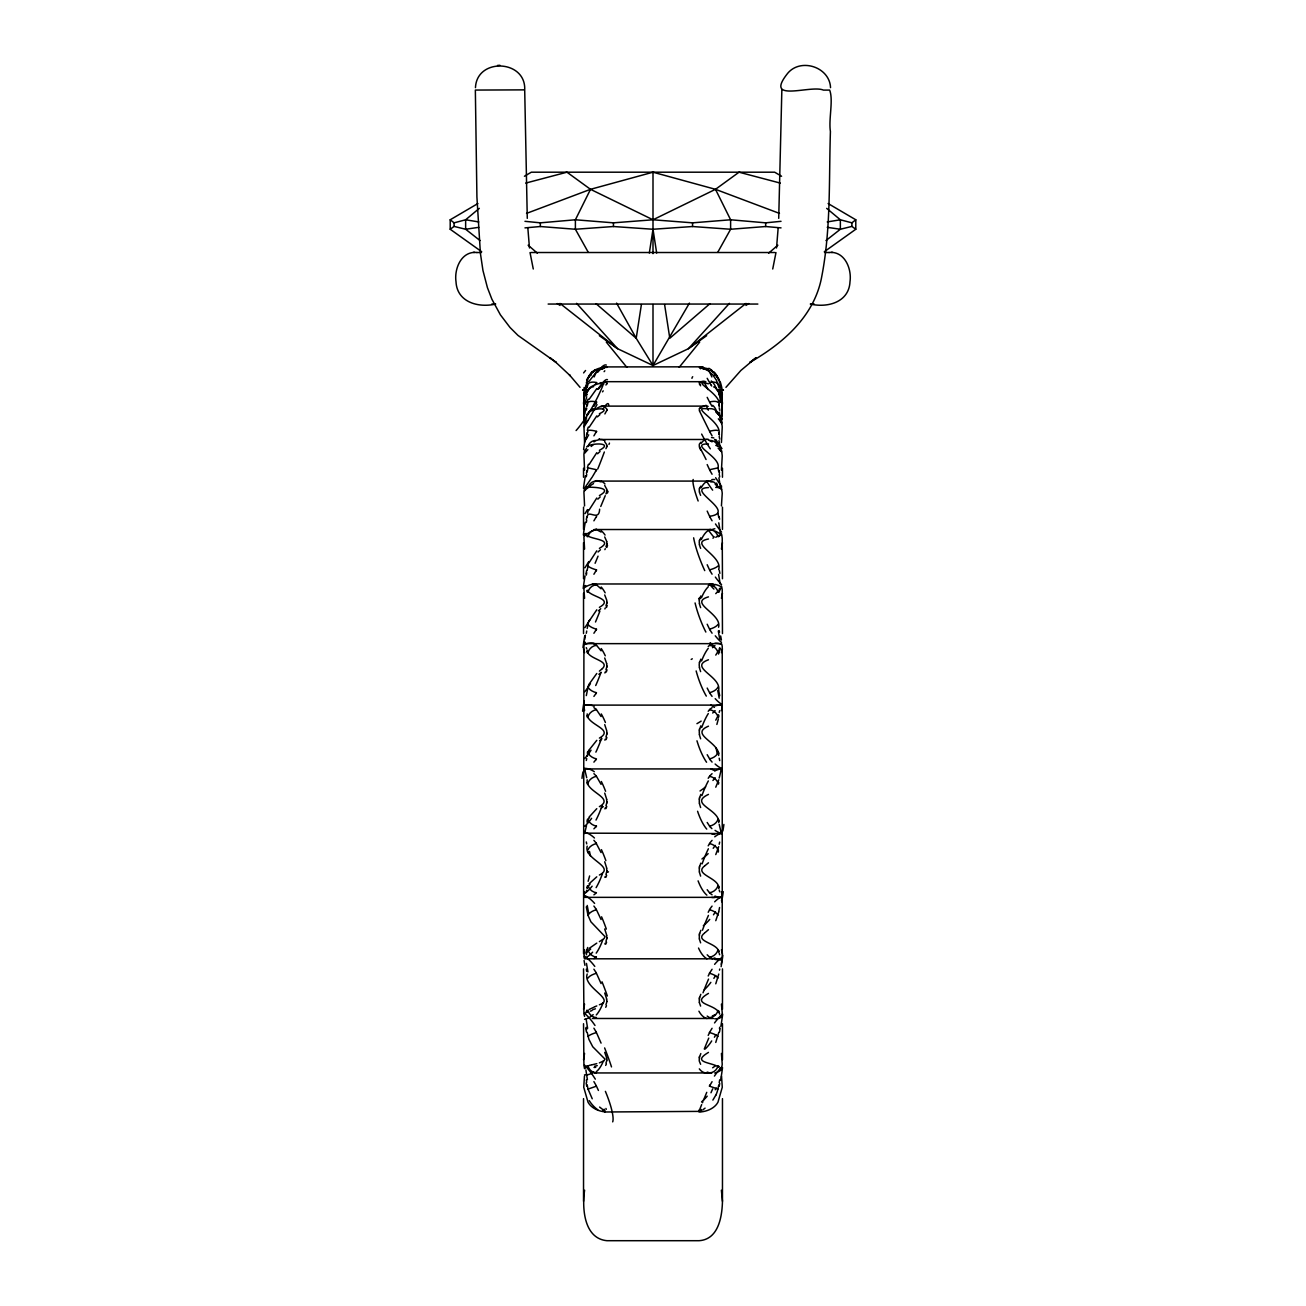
<?xml version="1.0" encoding="UTF-8"?>
<svg xmlns="http://www.w3.org/2000/svg" width="1306" height="1306" viewBox="0 0 1306 1306"><rect width="100%" height="100%" fill="white"/><g stroke="black" fill="none" stroke-linecap="round" stroke-linejoin="round"><path stroke-width="1.5" d="M583.537 953.576L583.913 645.605A89.902 34.397 0 0 1 584.582 643.646L721.418 643.646A88.4 33.825 0 0 1 722.234 646.258L722.234 956.204A88.4 33.825 0 0 1 721.418 958.8L584.582 958.8A89.902 34.397 0 0 1 583.913 956.857L584.566 949.837M584.582 1068.651A89.902 58.395 0 0 1 583.913 1065.337L583.537 1023.724M584.582 1016.378A89.902 46.967 0 0 1 583.913 1013.717L583.537 968.889M721.418 586.084A88.4 46.183 0 0 1 722.234 589.643L722.463 633.573M721.418 533.811A88.4 57.415 0 0 1 722.234 538.235L722.463 578.738M584.451 1076.193L583.733 1087.261L588.027 1102.182A21.467 15.182 0 0 0 605.07 1111.879L605.184 1111.896A12.815 9.273 -0.1 0 0 606.8 1111.977L699.134 1111.39M830.534 87.649C829.637 66.508 799.566 57.268 786.947 74.246C764.353 103.337 810.748 84.596 823.417 90.098C825.506 90.098 827.58 90.098 829.653 90.081C833.587 100.187 828.428 119.483 830.42 131.514C828.869 179.738 830.991 228.681 821.8 276.268C814.748 316.019 783.029 343.462 749.758 362.464L756.141 357.648L740.877 370.463L725.94 387.343M584.06 393.269L584.06 398.281A83.421 82.409 0 0 0 583.668 402.656L584.386 416.81M722.463 1098.64L722.463 1201.291C722.071 1216.963 718.431 1239.443 699.102 1240.7L606.915 1240.7C583.341 1238.415 582.101 1206.842 584.615 1190.207M583.537 1059.77L584.566 1053.42M722.463 542.692L721.434 549.026M778.719 218.347L781.853 89.869M583.537 1009.228L584.566 1004.118M722.463 593.234L721.434 598.328M586.019 384.911L584.631 390.755A89.902 89.624 0.5 0 0 583.913 395.816L584.566 414.1M778.115 228.468L776.531 247.977M722.463 648.886L721.434 652.625M475.466 87.649C476.788 57.35 526.122 59.603 524.702 89.885L527.281 218.347M775.976 252.548L772.728 269.003M641.393 304.576L636.202 338.27L653 365.517L688.442 348.686L706.66 335.675M649.327 253.038L653 229.252L692.555 226.526L730.609 229.252L765.659 226.526L781.037 227.881M719.704 1079.833L719.198 1082.707M586.312 522.482L586.721 520.147M586.312 476.739L586.721 474.437M586.312 575.097L586.721 572.763M719.704 1027.218L719.459 1028.655M721.614 416.81L722.332 402.656A83.421 82.409 0 0 0 721.94 398.281L721.94 393.269M586.312 438.979L586.721 436.775M586.312 633.279L586.721 631.027M719.704 969.052L719.508 970.146M587.21 570.134L588.027 565.955A8.995 2.09 15.9 0 0 596.45 569.873M718.773 1032.393L715.77 1042.449M587.21 517.503C587.21 508.23 599.144 522.482 599.634 509.177M718.773 1085.008L717.435 1090.934A33.123 33.042 -26.1 0 1 715.77 1095.391M587.21 628.447L588.027 624.35A8.995 3.379 16.7 0 0 596.45 629.165M718.773 974.064L715.77 983.81M587.21 471.874L588.027 467.875L596.45 469.719M586.312 410.149L586.721 408.092M586.312 695.592L588.027 687.087A8.995 4.587 18.1 0 0 596.45 692.686A27.491 22.888 63.2 0 1 596.058 693.6M719.557 907.523L718.724 911.768M584.598 390.935L584.631 390.755A88.4 88.122 0 0 0 583.766 397.53M721.434 414.1L722.087 395.816A89.902 89.624 0 0 0 721.418 390.739L719.981 384.911M718.675 912.045L715.77 920.681M587.21 434.343L588.027 430.572A8.995 1.943 15.8 0 1 596.45 431.306M721.434 423.634L722.234 407.472A88.4 85.951 -0.2 0 0 721.418 400.844M606.719 734.298L605.935 737.123M606.719 803.059L605.935 805.884M606.719 871.771L605.935 874.514M587.21 756.305L588.027 752.631A33.662 27.067 13 0 1 589.316 750.085M606.719 667.186L605.935 669.945M718.675 846.712L715.77 854.597M586.312 760.5L586.721 758.574M721.434 442.473L722.234 427.095A88.4 81.674 0 0 0 721.418 420.81M699.298 799.321L699.543 798.309M699.298 868.098L699.543 867.07M719.198 844.231L719.655 842.076M586.312 390.935L586.721 389.074M606.719 938.753L605.935 941.348M699.298 730.609L699.543 729.613M699.298 935.21L699.543 934.214M587.21 405.839L588.027 402.411A8.995 3.249 16.6 0 1 596.45 402.003M606.719 603.372L605.935 606.017M721.434 470.127L722.234 455.957A88.4 75.373 0 0 0 721.418 450.146M587.21 822.698L588.027 819.368A8.995 6.644 23.3 0 0 596.45 826.127M718.773 779.813L715.77 787.208M699.298 999.025L699.543 998.078M606.719 544.422L605.935 546.871M719.198 778.033L721.418 768.924L584.582 768.924A89.902 7.052 0 0 0 583.913 769.316L584.566 770.769M584.859 832.412L586.525 825.572M721.434 831.693L722.234 832.999A88.4 6.938 0 0 1 721.418 833.538L584.664 833.163M699.298 600.042L699.543 599.176M587.21 387.082L588.027 384.062A8.995 4.457 17.9 0 1 596.45 382.527M699.298 1057.974L699.543 1057.109M721.434 505.944L722.234 493.293A88.4 67.21 0 0 0 721.418 488.118M587.21 888.553L588.027 885.664A8.995 7.428 28.2 0 0 596.45 892.749A27.491 17.272 39.5 0 1 595.928 893.222L593.904 894.839M606.719 491.807L605.935 493.995M718.561 714.741L715.77 720.161M699.543 662.681L699.298 663.628A9.191 8.146 48.8 0 0 699.559 667.366M719.198 712.423L719.704 710.66M586.721 890.284L586.312 891.72M586.312 383.066L586.721 381.727M699.755 866.302L700.8 863.135M699.755 797.542L700.8 794.407M699.755 933.463L700.8 930.329M699.755 728.879L700.8 725.858M699.755 997.376L700.8 994.339M606.653 446.995L605.935 448.693M699.412 1110.214L701.665 1104.615M587.21 952.27L588.027 949.886A8.995 8.032 36.4 0 0 596.45 957.118M699.755 661.995L700.8 659.171M718.773 650.225L715.77 655.106M699.755 1056.44L700.8 1053.599M699.543 540.619L699.298 541.402A9.191 6.889 31.7 0 0 699.624 544.602M605.249 671.97L604.89 672.982M605.249 739.163L604.89 740.175M719.198 649L719.704 647.613M699.755 598.523L700.8 595.96M605.249 807.892L604.89 808.871M586.721 953.658L586.312 954.784M605.249 607.959L604.89 608.939M589.088 510.009L596.777 498.01M605.249 876.457L604.89 877.387M587.21 380.373L588.222 377.956M589.088 464.544L596.777 452.676M586.312 394.575L586.721 393.563M589.088 562.657L596.777 550.822M605.249 548.716L604.89 549.63M589.088 427.356L596.777 415.912M605.935 1004.738L606.719 1002.355A9.958 8.571 30.5 0 0 606.964 1001.31M606.719 410.541L604.89 413.937M589.088 621.183L596.777 609.804M699.543 488.509L699.298 489.179A9.191 5.991 27.3 0 0 699.673 491.987M699.755 540.064L700.8 537.827M605.249 943.161L604.89 944.026M600.76 506.467L605.249 495.676M703.526 1100.142L706.758 1092.338M589.088 399.375L596.777 388.633M702.873 1101.742L702.432 1102.786M715.77 593.642L718.675 590.475M587.21 1012.264L588.027 1010.452A8.995 8.44 50.9 0 0 596.45 1017.652M605.935 1063.117L606.719 1060.994A9.958 7.787 24.5 0 0 606.964 1060.064M589.088 381.287L596.777 371.508M708.195 1035.413L709.55 1032.573A8.995 2.09 15.9 0 1 717.974 1036.491M699.755 488.02L700.8 486.159M708.195 976.006L709.55 973.297A8.995 3.379 16.7 0 1 717.974 978.112M589.088 749.987L596.777 740.339M715.688 1095.342L712.88 1100.093M779.47 213.4L715.492 189.321L653 172.196L590.508 189.321L575.391 219.783L575.391 229.252L588.141 252.107M719.198 589.316L719.704 588.337M708.195 912.29L709.55 909.76A27.214 22.692 62.7 0 1 709.942 908.878L712.064 906.103M595.96 470.699L592.695 476.298M595.96 517.274L593.904 520.833M710.04 1085.204L712.064 1081.695M595.96 432.27L593.904 435.845M587.21 392.584C586.329 383.817 614.669 379.605 599.389 386.658M595.96 570.836L593.904 574.248M595.96 402.934L593.904 406.378M606.719 383.882L605.935 385.025M689.421 303.106L653 365.517L617.558 348.686L599.34 335.675M717.859 252.107L730.609 229.252L730.609 219.783L715.492 189.321L739.033 172.196L780.302 183.101M589.088 817.083L596.777 808.675M708.195 845.847L709.55 843.578A27.214 21.337 52.2 0 1 709.974 842.794L712.064 840.362M595.96 630.08L593.904 633.263M595.96 383.393L595.291 384.486M589.479 375.671L588.435 377.516L590.524 374.234M592.353 476.853L584.582 488.118A89.902 68.369 0 0 0 583.913 491.987L584.566 505.944M595.96 693.519L593.904 696.408M715.77 537.305L718.773 535.411M587.422 1066.724L588.027 1065.859A8.995 8.652 75.9 0 0 596.45 1072.863M699.543 408.452L699.298 408.843A9.191 3.787 22.5 0 0 699.869 410.737M712.064 1028.279L710.04 1031.642A27.214 23.72 -88 0 0 709.403 1032.475M708.195 778.294L709.55 776.335A27.214 19.459 44.5 0 1 710.023 775.699L712.064 773.674M589.088 883.787L596.777 876.816M712.064 969.264L710.04 972.399A27.214 23.492 76.3 0 0 709.419 973.199M595.96 759.619L593.904 762.133M589.806 375.197L595.536 369.876M679.202 367.28L699.706 342.107M708.195 711.313L709.55 709.713A27.214 17.092 39 0 1 710.056 709.24M595.96 826.747L593.904 828.82M721.434 710.578L722.234 706.693A88.4 20.635 0 0 0 721.418 705.109L584.582 705.109A89.902 20.994 0 0 0 583.913 706.301L584.566 710.578M584.566 891.884L583.913 896.161A89.902 20.994 0 0 0 584.582 897.353L721.418 897.353A88.4 20.635 0 0 0 722.234 895.769L721.434 891.884M587.259 414.786C588.924 407.472 614.408 406.688 599.389 413.724M700.8 442.261L699.836 443.567A23.377 12.472 48 0 0 699.461 444.007L699.298 444.611A9.191 4.946 24.4 0 0 699.755 446.995M729.434 303.335L688.442 348.686L746.004 303.433M590.916 373.761C592.483 368.145 613.085 364.798 599.389 369.794M589.088 948.466L596.777 943.112M708.195 646.535L709.55 645.327A8.995 8.032 36.4 0 1 717.974 652.576M596.777 673.488L589.088 684.148A33.662 29.777 16.7 0 0 587.896 687.038M708.456 1052.407C691.119 1062.774 711.068 1062.023 718.773 1067.035M708.456 993.409C689.895 1004.151 713.729 1003.726 718.773 1012.232M699.543 382.495L699.298 382.74A9.191 2.53 21.2 0 0 700.13 384.127M710.04 709.223L712.064 707.656M708.456 929.692L704.881 932.778M599.389 548.357C614.767 539.427 591.781 539.639 587.259 535.476M599.389 607.355C614.571 598.785 590.198 597.038 587.21 590.198M709.942 303.694L669.798 338.27L664.607 304.576M768.614 253.184L777.87 245.201M708.456 862.809L705.077 865.584M599.389 671.137L601.886 669.047M599.389 495.578C614.44 487.269 592.402 487.187 587.259 487.187M479.318 208.356L465.638 219.783L454.096 222.836L450.211 219.783L477.898 203.54M602.295 668.705C610.996 660.232 586.851 659.367 587.21 650.192M704.277 933.268C693.764 941.789 718.545 942.916 718.773 952.237M599.389 738.102C615.387 729.091 586.28 724.895 587.21 713.892M599.389 450.325C614.734 442.244 590.851 442.914 587.374 446.603A39.507 7.248 86.5 0 0 586.721 446.636M704.685 865.894C693.127 874.661 719.835 877.697 718.773 888.521M825.963 240.565L840.362 229.252L851.904 226.411L855.789 229.252L824.315 251.715M851.904 226.411L851.904 222.836L855.789 219.783L828.102 203.54M705.077 1108.125L702.84 1109.839M708.456 794.407C688.082 803.99 719.835 809.345 718.773 822.649M599.389 806.635C615.452 797.721 584.859 791.909 587.21 779.764M700.8 407.211L699.836 408.092A23.377 10.236 44.4 0 0 699.51 408.419M599.748 383.442L601.07 382.544M481.685 251.715L450.211 229.252L454.096 226.411L465.638 229.252L478.763 227.326M597.12 408.19L601.07 406.199M718.773 487.154L715.77 487.465M589.088 1009.522L595.079 1006.632M745.955 305.441L748.681 303.547M708.456 726.169C688.85 734.462 720.194 742.51 718.626 755.488M599.389 875.036C616.236 866.694 583.358 859.168 587.21 846.157M708.195 585.578L709.55 584.794A8.995 8.44 50.9 0 1 717.974 592.01M710.04 644.984L712.064 643.94M599.389 1004.755C616.334 999.384 582.394 987.516 587.21 974.015M593.904 441.869L594.948 441.248M708.456 487.595C683.658 488.444 738.363 512.409 709.55 516.294L707.183 511.087M592.238 1098.787L588.027 1089.09L596.45 1086.168L598.426 1090.461M524.424 176.245L531.33 172.196L774.67 172.196L781.576 176.245M599.389 941.626L604.107 938.541L605.021 936.631L590.916 921.84L588.027 915.375L586.312 906.87M708.456 659.775C687.772 667.301 721.696 676.459 718.626 690.139M715.492 189.321L653 219.783L613.445 222.836L575.391 219.783L540.341 222.836L524.963 221.318M708.456 596.875C687.593 602.915 722.447 613.804 718.561 627.255M596.777 1005.914L595.405 1006.485M593.904 958.539L595.96 957.478A27.491 14.48 35.6 0 0 596.369 957.053M721.434 770.769L722.234 769.463A88.4 6.938 0 0 0 721.418 768.924A45.971 26.316 86.9 0 0 714.806 770.981M584.566 831.693L583.913 833.13A89.902 7.052 0 0 0 584.582 833.538M604.596 367.557L604.727 367.492A37.401 11.689 -77.2 0 0 602.327 369.206M526.53 213.4L590.508 189.321L653 219.783L692.555 222.836L730.609 219.783L765.659 222.836L781.037 221.318M593.904 481.8L595.96 481.179M710.04 584.598L712.064 584.092M595.797 1017.929L593.904 1018.37M599.389 1062.855L603.927 1060.864L605.021 1059.15L592.744 1046.759L588.908 1039.347L587.21 1032.328M700.8 381.842L699.755 382.332A23.377 7.771 41.8 0 0 699.592 382.527M708.195 529.926L709.55 529.599A8.995 8.652 75.9 0 1 717.974 536.603M708.456 539.003C687.38 542.904 723.214 555.948 718.675 569.498M582.721 390.102L586.916 389.645M589.088 1065.451L591.602 1064.863M596.777 1063.672L592.287 1064.733M525.698 183.101L566.967 172.196L590.508 189.321M604.711 366.921L700.8 366.823M827.237 221.922L840.362 219.783L851.904 222.836M700.963 367.655L702.579 367.427M593.904 529.599L595.96 529.55M711.884 1072.879L710.04 1072.912M706.203 439.485L599.748 439.485L596.45 440.449A8.995 8.407 48.8 0 0 588.027 446.538M524.963 227.881L540.341 226.526L575.391 229.252L613.445 226.526L653 229.252L656.673 253.038M551.083 358.562L549.859 357.648L556.242 362.464L518.009 335.43L510.058 327.528L500.41 314.86L491.889 299.205L487.432 287.679L482.959 270.505L480.412 253.397L476.919 197.075L475.351 90.065L524.147 89.869M710.04 529.55L712.064 529.599A44.518 22.986 89.3 0 1 714.839 528.75M595.797 1072.928L593.904 1072.863M497.537 65.431L499.937 65.3M717.974 487.709A8.995 8.636 -72.5 0 0 709.55 481.081L596.45 481.081A8.995 8.636 72.5 0 0 588.027 487.709M828.984 252.515L832.657 252.368M718.773 471.809L717.974 467.875L709.55 469.719L707.183 464.577M710.872 1072.944L595.112 1072.944M491.823 304.053L494.974 304.053M708.456 443.909C687.691 443.828 721.712 457.116 717.974 467.875M474.813 252.368C460.577 252.564 454.194 269.509 456.006 281.721C456.986 302.257 478.339 308.085 495.709 304.053M476.837 252.515L481.441 252.515M531.036 252.515L774.964 252.515M824.559 252.515L829.163 252.515M831.187 252.368C845.423 252.564 851.806 269.509 849.994 281.721C849.014 302.257 827.661 308.085 810.291 304.053M548.145 304.053L757.855 304.053M603.829 381.679L701.665 381.695M601.723 406.117L704.293 406.117M595.112 529.518L710.872 529.518M592.353 583.978L713.582 583.978M592.353 1018.484L713.582 1018.484M811.026 304.053L814.177 304.053M599.748 439.485L601.07 439.583A37.237 13.991 -86.2 0 1 604.874 440.726M605.772 366.774L606.719 366.937A8.848 1.404 -19.4 0 1 606.196 367.459M473.343 252.368L477.017 252.515M597.773 480.967L601.07 481.881M719.084 389.645L723.279 390.102M603.421 367.427L605.037 367.655M827.237 227.326L840.362 229.252L840.362 219.783L826.682 208.356M708.456 409.007C687.217 405.774 723.459 422.018 718.773 434.278M593.904 584.092L595.96 584.598M711.884 1018.337L710.04 1017.864M715.77 445.346L718.773 446.636A39.131 7.134 -86.7 0 1 719.214 446.636L719.704 447.158M478.763 221.922L465.638 219.783L465.638 229.252L480.037 240.565M604.711 381.744L606.719 382.756A8.848 2.677 -20.1 0 1 606.572 383.54M710.04 481.179L712.064 481.783M709.55 1086.168L717.974 1089.09M708.456 383.784C687.756 378.805 723.54 394.739 718.773 405.791M708.195 439.877L710.203 440.791M593.904 643.923L595.96 644.984M711.884 958.457L710.04 957.478A27.214 14.415 -37.1 0 1 709.485 957.184M708.456 368.814L700.979 367.247L707.983 370.643L712.733 374.773L716.472 380.307L718.773 387.033M707.183 1072.079L709.55 1072.863A8.995 8.636 -75.9 0 0 717.974 1065.859M711.035 441.248L712.064 441.852M604.711 406.884L606.719 408.876A8.848 3.885 -21.3 0 1 606.67 409.986M593.904 707.623L595.96 709.207M712.064 894.806L710.04 893.239A27.214 17.125 -41.2 0 1 709.55 892.765L707.183 889.729M557.319 303.547L560.045 305.441M712.211 371.051L715.035 373.696L710.578 369.941A12.57 6.106 35.1 0 1 713.06 372.063M603.633 1110.198L599.601 1107.064M715.77 411.994L718.773 414.835M559.996 303.433L617.558 348.686L576.566 303.335M596.042 644.903A27.573 14.644 -37.7 0 1 596.515 645.278L601.07 650.829M555.066 361.566L570.216 375.704L569.383 374.838L580.06 387.343M707.183 1016.084L709.55 1017.652A8.995 8.44 -50.9 0 0 717.974 1010.452M528.13 245.201L537.386 253.184M596.058 303.694L636.202 338.27L616.579 303.106M593.904 773.642L595.96 775.715A27.573 19.639 -47.6 0 1 596.401 776.368M711.884 828.641L710.04 826.747M601.07 532.032L596.45 529.599A8.995 8.652 -75.9 0 0 588.027 536.603M699.379 367.606L700.62 368.765M604.711 441.755L606.719 444.66A8.848 4.995 -23.3 0 1 606.702 446.097M715.77 388.209L718.773 392.551M593.904 840.329L595.96 842.843M712.064 762.084L710.04 759.619M595.977 709.191A27.573 17.353 -41.9 0 1 596.45 709.697L601.07 716.553M606.294 342.107L626.798 367.28M707.183 954.8L709.55 957.118A8.995 8.032 -36.4 0 0 717.974 949.886M601.07 588.826L596.45 584.794A8.995 8.44 -50.9 0 0 588.027 592.01M593.904 906.054L595.96 908.943M712.064 696.359L710.04 693.502M710.056 826.714A27.214 19.394 -46.9 0 1 709.582 826.094L707.183 822.47M700.62 385.809L699.379 384.046M604.711 485.457L606.719 489.228M593.904 969.199L595.96 972.382M712.064 633.198L710.04 630.063M716.308 375.344L715.508 374.267L717.663 377.712M711.721 386.037L711.035 384.992M593.904 1028.214L595.96 1031.626M712.064 574.183L710.04 570.82M710.089 759.553A27.214 21.206 -54.7 0 1 709.631 758.835L707.183 754.705M716.472 375.589L717.549 377.483M710.872 384.731L710.04 383.376M595.895 842.892A27.573 21.435 -55.6 0 1 596.369 843.627L601.07 852.573M712.064 406.313L710.04 402.917M712.064 520.768L710.04 517.258M593.904 1081.629L595.96 1085.188A27.573 23.1 71.9 0 1 596.254 1086.265M712.064 435.78L710.04 432.253M712.064 474.241L710.04 470.699M604.711 536.946L606.719 541.468M707.183 378.299L709.55 382.527A8.995 4.457 -17.9 0 1 717.974 384.062M719.704 1014.109L719.198 1013.146M584.566 652.625L583.537 648.886M721.434 949.837L722.463 953.576M700.62 1064.292L699.33 1061.174A9.191 7.052 -32.9 0 1 699.543 1057.974M707.183 397.351L709.55 402.003A8.995 3.249 -16.6 0 1 717.974 402.411M604.711 594.948L606.719 600.107A8.848 7.493 -38 0 1 606.751 602.278M700.62 449.901L699.33 446.946M601.07 784.351L596.45 776.335A8.995 6.644 -23.3 0 0 588.027 783.094M707.183 688.066L709.55 692.686A8.995 4.587 -18.1 0 0 717.974 687.087M719.198 393.416L719.704 394.641M707.183 624.235L709.55 629.165A8.995 3.379 -16.7 0 0 717.974 624.35M717.778 377.94L718.773 380.34M700.62 1006.093L699.33 1002.551M717.876 378.169L717.974 378.397A8.995 6.546 -22.9 0 0 714.3 374.985M699.33 410.655L709.55 431.306A8.995 1.943 -15.8 0 1 717.974 430.572M707.183 564.747L709.55 569.889A8.995 2.09 -15.9 0 0 717.974 565.955M604.711 658.012L606.719 663.709M700.62 495.382L699.33 491.97M601.07 919.522L596.45 909.76A8.995 4.587 -18.1 0 0 588.027 915.375M601.07 983.565L596.45 973.297A8.995 3.379 -16.7 0 0 588.027 978.112M601.07 1043.119L596.45 1032.573A8.995 2.09 -15.9 0 0 588.027 1036.491M605.935 1108.451L606.278 1109.333M700.62 942.85L699.33 938.965M604.711 724.618L606.719 730.691A8.848 8.277 -67.3 0 1 606.751 733.09M604.711 1052.358L606.719 1058.04M700.62 548.389L699.33 544.618M719.655 954.719L719.198 953.462M586.312 647.678L586.721 648.788M584.566 598.328L583.913 588.745A89.902 46.967 0 0 1 584.582 586.084M721.434 1004.118L722.234 1012.819A88.4 46.183 0 0 1 721.418 1016.378M604.711 793.101L606.719 799.403M700.62 876.114L699.33 872M604.711 993.033L606.719 999.09M700.62 607.616L699.33 603.568M604.711 861.797L606.719 868.163M604.711 928.99L606.719 935.276M700.62 807.549L699.33 803.288M700.62 671.627L699.33 667.399M700.62 738.821L699.33 734.527M719.198 381.515L719.704 383.148M584.566 549.042L583.913 537.109A89.902 58.395 0 0 1 584.582 533.811M721.434 1053.42L722.234 1064.227A88.4 57.415 0 0 1 721.418 1068.651M719.704 891.802L719.198 890.039M533.272 269.003L530.024 252.548M721.418 833.538L719.198 824.413M584.582 768.924L586.721 777.739M719.198 388.78L719.704 391.065M584.566 470.127L583.913 454.488A89.902 76.662 0 0 1 584.582 450.146M721.549 1076.193L722.267 1087.261L717.974 1102.182A21.484 15.199 0 0 1 700.947 1111.912A12.946 9.142 0 0 1 699.102 1111.977M717.974 513.372L718.773 517.437M588.027 1089.09L587.21 1084.943M719.198 758.231L719.704 760.614M584.566 442.473L583.913 425.511A89.902 83.062 0 0 1 584.582 420.81M586.312 841.962L586.721 843.888M719.198 407.75L719.704 410.28M721.385 1190.207L722.463 1201.291M584.566 423.634L583.913 405.791A89.902 87.42 0.2 0 1 584.582 400.844M721.418 391.016L721.385 390.837A88.4 88.122 -0.6 0 1 722.234 397.53M718.724 690.694L719.704 695.706M719.198 436.4L719.704 439.126M719.198 630.635L719.508 632.316M586.721 971.435L586.312 969.183M719.198 474.045L719.704 476.886M586.721 1029.683L586.312 1027.365M586.721 1082.315L586.312 1079.964M529.469 247.977L527.885 228.468M722.463 1009.228L722.463 968.889M722.463 1059.77L722.463 1023.724M583.537 542.692L583.537 578.738M583.537 593.234L583.537 633.573M855.789 219.783L855.789 229.252M765.659 222.836L765.659 226.526M722.463 468.25L722.463 477.245M722.463 507.152L722.463 529.387M692.555 222.836L692.555 226.526M653 172.196L653 253.658M653 304.51L653 365.517M613.445 222.836L613.445 226.526M583.537 468.25L583.537 477.245M583.537 507.152L583.537 529.387M583.537 1098.64L583.537 1201.291M540.341 222.836L540.341 226.526M454.096 222.836L454.096 226.411M450.211 219.783L450.211 229.252M584.517 1013.293A45.204 20.161 67.4 0 1 595.014 1025.455M587.635 1028.312A49.383 5.714 79.3 0 1 586.133 1019.039M587.014 1010.109A49.383 4.979 -76.6 0 1 585.006 1014.256M593.169 1014.631A45.204 23.149 -85.1 0 1 584.533 1019.317M595.814 1031.724A27.573 23.557 86 0 1 596.287 1032.687M594.018 1067.443A33.662 5.338 7.8 0 1 595.732 1067.361M587.259 1066.104A39.458 6.171 -83.7 0 1 586.769 1066.904M586.655 1066.088A49.383 6.71 -77.7 0 1 584.631 1068.357M593.724 1072.014A45.204 23.377 89.5 0 1 584.484 1074.887M584.5 1065.076A45.204 17.468 63.6 0 1 595.324 1079.148M587.422 1079.703A49.383 7.069 80.5 0 1 585.904 1069.94M586.427 1031.871A39.507 2.367 79.4 0 1 585.757 1028.181M597.266 1065.663A30.903 10.938 -35.8 0 1 594.589 1066.169M721.32 1069.973A45.971 21.239 -68.6 0 1 714.725 1073.059M721.271 1067.933A49.008 6.824 80.2 0 1 719.851 1068.945M722.528 1067.573A49.008 9.028 -80.2 0 1 720.651 1080.046M714.431 1076.079A45.971 20.031 -65.5 0 1 721.287 1067.361M715.231 1065.925A44.518 19.835 -67 0 1 712.635 1067.786M709.697 1073.173A27.214 8.032 -32.4 0 1 709.256 1073.091M720.096 1028.704A39.131 2.204 -79.5 0 1 719.508 1031.952M722.675 1014.191A49.008 7.624 -78.7 0 1 720.847 1026.385M714.529 1022.925A45.971 22.48 -69.8 0 1 721.32 1015.252M721.353 1017.309A45.971 23.296 -73.3 0 1 714.823 1018.876M721.467 1016.623A49.008 5.453 79.1 0 1 720.079 1016.264M719.165 1066.871A39.115 6.171 83.8 0 1 718.741 1066.153M711.705 1040.931A31.834 23.377 -43.9 0 1 705.175 1049.028M604.629 1047.934A37.237 2.302 67.9 0 1 611.502 1066.92M606.49 1058.04A8.848 6.71 30.1 0 1 606.768 1060.015M606.392 1064.015A34.266 16.831 84.3 0 1 605.641 1065.402M603.388 1061.011A37.221 14.17 -86 0 1 596.369 1071.589M596.091 1072.585A27.491 7.901 31.1 0 1 595.585 1072.618M707.15 1072.781A37.254 15.59 -84.9 0 1 699.314 1068.863M699.232 1057.174A23.377 13.24 -49.7 0 1 699.445 1056.505M704.277 1049.028A37.172 2.285 -67.4 0 1 708.766 1038.107M714.398 1037.225A44.518 7.542 -60.3 0 1 715.9 1034.776M584.533 956.286A45.204 22.349 71.9 0 1 594.801 966.407M587.961 971.925A49.383 4.228 78.4 0 1 586.476 963.42M587.684 947.487A49.383 3.151 -75.9 0 1 585.774 953.135M592.63 952.188A45.204 22.333 -79.8 0 1 584.582 958.343M595.83 972.48A27.573 23.426 -79.3 0 1 596.32 973.394M590.41 1011.154A33.662 10.432 8.1 0 1 592.01 1010.518M587.292 1010.779A39.458 5.42 -82.4 0 1 586.818 1011.954M584.925 965.33A39.507 1.208 79 0 1 584.06 960.498M595.405 1008.803A30.903 7.134 -34.2 0 1 592.744 1009.636M715.1 1014.599A44.518 22.022 -71.5 0 1 712.325 1015.97M709.86 1018.011A27.214 11.362 -34.3 0 1 709.403 1017.782M722.006 959.861A39.131 1.061 -79.1 0 1 721.239 964.22M722.887 955.192A49.008 6.04 -77.4 0 1 721.124 966.652M714.611 964.35A45.971 24.357 -74.9 0 1 721.353 957.902M721.385 959.355A45.971 24.798 -78.7 0 1 714.904 959.371M721.777 960.547A49.008 3.934 78.2 0 1 720.504 959.11M719.133 1011.905A39.115 5.453 82.5 0 1 718.708 1010.877M710.856 982.341A31.834 20.651 -38.2 0 1 704.326 989.687M602.001 981.785A37.237 4.457 68.6 0 1 607.355 995.988M606.506 999.106A8.848 7.395 36.7 0 1 606.768 1001.261M606.474 1005.669A34.266 17.092 89.5 0 1 605.723 1007.301M603.111 1002.796A37.221 13.631 -82.3 0 1 596.287 1014.974M596.271 1017.521A27.491 11.33 32.9 0 1 595.765 1017.701M707.068 1018.5A37.254 15.884 -89.1 0 1 698.922 1011.203M699.445 1002.502A9.191 7.738 -40.2 0 1 699.51 999.041M699.265 998.111A23.377 15.035 -55.1 0 1 699.477 997.392M703.02 992.805A37.172 4.489 -68.1 0 1 708.554 979.092M713.876 978.341A44.518 10.84 -62 0 1 715.672 975.549M584.549 895.443A45.204 23.981 77.1 0 1 594.605 903.409M588.614 912.747A49.383 2.628 77.8 0 1 587.21 905.433M589.61 875.951A49.383 1.224 -75.5 0 1 588.141 881.289M592.124 886.203A45.204 20.978 -75 0 1 584.631 893.484M595.863 909.025A27.573 22.708 -66.1 0 1 596.336 909.858M589.218 950.278A33.662 15.248 8.6 0 1 590.704 949.087M587.325 950.229A39.458 4.538 -81.2 0 1 586.867 951.731M587.586 949.854A30.903 3.167 -33.3 0 1 586.655 949.952M714.986 957.951A44.518 23.671 -76.7 0 1 712.031 958.735M709.55 909.76A8.995 4.587 18.1 0 1 717.974 915.375M723.263 891.655A49.008 4.326 -76.5 0 1 721.647 901.728M714.676 901.809A45.971 25.647 -80.6 0 1 721.369 896.716M721.402 897.516A45.971 25.679 -84.6 0 1 714.97 896.03M722.349 901.581A49.008 2.334 77.7 0 1 721.467 900.324M719.084 951.682A39.115 4.604 81.3 0 1 718.675 950.376M709.729 919.391A31.834 17.419 -34.2 0 1 703.297 925.807M601.593 916.828A37.237 6.514 69.9 0 1 606.327 929.072M606.523 935.308A8.848 7.918 47.3 0 1 606.768 937.594M606.98 937.626A9.958 9.158 40.9 0 1 606.784 938.785M606.572 942.23A34.266 16.929 -85.4 0 1 605.821 944.075M602.817 939.781A37.221 12.733 -79 0 1 596.205 953.135M706.97 958.816A37.254 15.77 86.7 0 1 698.53 948.042M699.477 938.916A9.191 8.244 -51.7 0 1 699.494 935.227M699.281 934.198A23.377 16.456 -62.1 0 1 699.51 933.447M702.448 930.231A37.172 6.579 -69.4 0 1 708.44 915.408M713.484 914.804A44.518 13.876 -64.3 0 1 715.492 911.898M584.566 832.281A45.204 25.026 82.8 0 1 594.459 837.995M590.475 856.067A49.383 0.963 77.5 0 1 589.479 851.414M591.618 818.323A45.204 19.1 -70.8 0 1 584.68 826.339M588.027 849.831A8.995 5.681 -20.1 0 1 596.45 843.578M588.647 885.876A33.662 19.704 9.5 0 1 590.034 884.178M587.39 885.892A39.458 3.543 -80.3 0 1 586.933 887.623M587.553 851.104A39.507 1.192 79 0 1 587.88 852.687M607.633 872.326A30.903 0.898 -33.1 0 1 608.449 871.788M714.855 897.402A44.518 24.732 -82.5 0 1 711.737 897.451M717.974 885.664A8.995 7.428 -28.2 0 1 709.55 892.749M709.55 843.578A8.995 5.681 20.1 0 1 717.974 849.831M718.218 852.116A39.131 1.273 -79.2 0 1 718.512 850.647M723.883 824.445A49.008 2.481 -75.9 0 1 722.887 830.959M714.741 836.82A45.971 26.3 -86.8 0 1 721.402 833.163M721.434 833.326A45.971 25.924 89.3 0 1 715.051 830.371M719.018 887.607A39.115 3.624 80.4 0 1 718.626 886.088M708.146 853.651A31.834 13.762 -31.4 0 1 701.959 858.989M601.429 849.651A37.237 8.407 71.6 0 1 605.87 860.621M606.555 868.196A8.848 8.244 64.1 0 1 606.768 870.563M606.98 870.596A9.958 9.501 59.8 0 1 606.8 871.804M606.653 875.281A34.266 16.341 -80.4 0 1 605.902 877.289M602.49 873.534A37.221 11.525 -75.9 0 1 596.107 887.639M706.873 895.165A37.254 15.264 82.6 0 1 698.09 880.864M699.494 871.951A9.191 8.538 -69.3 0 1 699.461 868.115M699.314 867.021A23.377 17.468 -70.9 0 1 699.526 866.253M702.106 863.886A37.172 8.505 -71.2 0 1 708.374 848.786M713.19 848.28A44.518 16.57 -67.3 0 1 715.361 845.423M584.566 768.352A45.204 25.467 88.8 0 1 594.312 771.748M581.986 778.376A49.383 2.661 -75.8 0 1 582.933 771.944M591.063 750.199A45.204 16.749 -67.1 0 1 584.729 758.541M588.304 819.466A33.662 23.671 10.9 0 1 589.61 817.311M587.488 819.221A39.458 2.465 -79.6 0 1 587.063 821.099M587.178 782.669A39.507 2.351 79.4 0 1 587.586 784.449M601.315 808.022A30.903 4.93 -33.6 0 1 603.258 806.586M714.725 834.42A44.518 25.189 -88.5 0 1 711.427 833.652M717.974 819.368A8.995 6.644 -23.3 0 1 709.55 826.127M709.55 776.335A8.995 6.644 23.3 0 1 717.974 783.078M718.463 784.139A39.131 2.416 -79.6 0 1 718.806 782.539M721.451 768.352A45.971 25.549 83.3 0 1 715.117 764.026M716.063 748.126A49.008 1.012 77.4 0 1 717.174 753.301M718.92 821.18A39.115 2.563 79.7 0 1 718.545 819.515M705.632 786.898A31.834 9.762 -29.6 0 1 700.032 790.979M601.331 781.494A37.237 10.089 73.9 0 1 605.592 791.289M606.572 799.435A8.848 8.358 88.1 0 1 606.751 801.835M606.996 801.851A9.958 9.615 -89.7 0 1 606.817 803.076M606.751 806.439A34.266 15.362 -75.8 0 1 606 808.561M602.099 805.753A37.221 10.04 -73.3 0 1 596.009 820.07M596.483 826.159A27.491 19.639 45 0 1 595.977 826.763M706.742 829.114A37.254 14.399 78.7 0 1 697.584 811.271M699.51 803.239A9.191 8.62 87.4 0 1 699.445 799.354M699.33 798.227A23.377 18.039 -81.1 0 1 699.543 797.46M701.893 795.713A37.172 10.236 -73.4 0 1 708.325 780.939M712.929 780.466A44.518 18.872 -71 0 1 715.247 777.788M584.582 705.224A45.204 25.271 -85 0 1 594.181 706.301M583.668 700.979A49.383 2.383 77.7 0 1 584.353 701.338M582.59 711.215A49.383 4.522 -76.4 0 1 584.206 700.979M590.443 683.577A45.204 13.991 -64.2 0 1 584.794 691.772M588.027 716.782A8.995 7.428 -28.2 0 1 596.45 709.713M588.027 752.631A8.995 5.681 20.1 0 0 596.45 758.884A27.491 21.533 52.7 0 1 596.009 759.684M587.7 751.44A39.458 1.339 -79.2 0 1 587.325 753.252M587.014 715.802A39.507 3.461 80.1 0 1 587.455 717.516M599.65 740.714A30.903 8.848 -34.8 0 1 601.837 738.918M714.594 770.556A44.518 25.026 85.3 0 1 711.084 768.891M717.974 752.631A8.995 5.681 -20.1 0 1 709.55 758.884M709.55 709.713A8.995 7.428 28.2 0 1 717.974 716.782M718.561 717.304A39.131 3.494 -80.2 0 1 718.953 715.786M716.863 724.455A49.008 1.322 -75.7 0 1 718.398 718.839M714.872 705.926A45.971 25.679 80.8 0 1 721.434 705.338M721.483 704.195A45.971 24.52 77.5 0 1 715.182 698.645M717.745 690.613A49.008 2.677 77.7 0 1 719.198 698.171M718.708 753.595A39.115 1.437 79.2 0 1 718.365 751.978M701.159 721.108A31.834 5.518 -28.5 0 1 696.947 723.671M601.266 713.925A37.237 11.525 76.5 0 1 605.413 722.496M606.996 733.09A9.958 9.501 -59.4 0 1 606.817 734.315M606.866 737.4A34.266 13.991 -71.7 0 1 606.115 739.588M601.609 738.168A37.221 8.309 -71.1 0 1 595.879 752.142M706.562 762.247A37.254 13.158 75.2 0 1 696.963 740.796M699.543 734.478A9.191 8.489 65 0 1 699.428 730.642M699.347 729.515A23.377 18.186 87.9 0 1 699.559 728.781M701.714 727.491A37.172 11.705 -76.1 0 1 708.293 713.566M712.701 713.027A44.518 20.684 -75.3 0 1 715.133 710.676M584.598 644.462A45.204 24.455 -79.2 0 1 594.034 643.254M584.206 641.883A49.383 4 78.3 0 1 585.398 642.846M582.966 647.58A49.383 6.269 -77.4 0 1 584.745 635.859M589.708 620.154A45.204 10.889 -61.9 0 1 584.859 627.664M588.027 652.576A8.995 8.032 -36.4 0 1 596.45 645.327M586.916 651.449A39.507 4.473 81 0 1 587.374 652.951M598.866 674.337A30.903 12.538 -36.7 0 1 601.168 672.312M714.431 707.379A44.518 24.243 79.3 0 1 710.676 704.718M710.121 693.437A27.214 22.48 -65.3 0 1 709.648 692.621M718.643 652.82A39.131 4.473 -81.2 0 1 719.035 651.498M718.512 654.045A49.008 3.2 -76.1 0 1 720.406 648.543M714.937 643.238A45.971 24.406 75.1 0 1 721.451 644.201M721.516 642.438A45.971 22.904 72.2 0 1 715.264 635.81M718.3 631.043A49.008 4.261 78.4 0 1 719.802 639.695M692.294 658.812A31.834 1.143 -28.1 0 1 691.184 659.416M601.217 648.576A37.237 12.668 79.5 0 1 605.266 655.808M606.604 663.742A8.848 7.983 -49.3 0 1 606.751 666.011M606.996 666.011A9.958 9.142 -40.7 0 1 606.833 667.203M607.012 669.831A34.266 12.293 -68.2 0 1 606.278 672.035M600.94 672.623A37.221 6.367 -69.4 0 1 595.716 685.536M706.301 696.098A37.254 11.607 72.2 0 1 696.147 670.941M699.363 662.583A23.377 17.876 77 0 1 699.575 661.881M701.567 660.967A37.172 12.88 -79.2 0 1 708.26 648.315M709.631 645.393A27.214 14.301 35.2 0 1 710.121 645.066M712.488 647.678A44.518 22.006 -80.1 0 1 715.035 645.752M584.598 587.553A45.204 23.035 -73.7 0 1 593.887 584.157M584.549 585.937A49.383 5.502 79.2 0 1 585.888 585.953M583.194 588.451A49.383 7.869 -78.6 0 1 585.055 575.995M588.777 561.596A45.204 7.526 -60.2 0 1 584.925 567.8M596.124 584.451A27.573 11.574 -34.8 0 1 596.597 584.68M587.749 624.252A33.662 31.768 23.9 0 1 588.908 621.101M584.664 639.565A39.458 1.012 -79.1 0 1 585.447 635.173M586.851 591.014A39.507 5.387 82.1 0 1 587.325 592.222M598.393 610.881A30.903 15.933 -39.6 0 1 600.76 608.71M714.219 646.405A44.518 22.871 73.9 0 1 710.17 642.65M710.154 629.965A27.214 23.214 -78.6 0 1 709.68 629.084M718.692 592.124A39.131 5.355 -82.3 0 1 719.1 591.063M719.1 591.83A49.008 4.995 -76.8 0 1 721.059 587.896M715.002 584.468A45.971 22.529 69.9 0 1 721.483 586.949M721.549 584.615A45.971 20.716 67.7 0 1 715.361 577.089M718.594 574.411A49.008 5.746 79.3 0 1 720.112 583.798M720.667 635.94A39.115 0.882 79.1 0 1 721.402 640.054M700.734 597.364A31.834 3.265 -28.2 0 1 698.628 598.605M601.168 587.014A37.237 13.517 82.9 0 1 605.151 592.826M606.996 602.262A9.958 8.571 -30.4 0 1 606.849 603.372M607.208 605.364A34.266 10.268 -65.3 0 1 606.474 607.519M599.895 611.126A37.221 4.277 -68.2 0 1 595.487 621.999M596.581 629.263A27.491 23.671 76.8 0 1 596.075 630.178M705.844 632.039A37.254 9.762 69.6 0 1 695.07 602.948M699.592 603.552A9.191 7.607 38.4 0 1 699.396 600.074M699.379 599.062A23.377 17.125 67.3 0 1 699.608 598.409M701.453 597.789A37.172 13.746 -82.6 0 1 708.244 586.818M709.729 584.941A27.214 11.166 32.5 0 1 710.235 584.761M712.276 586.002A44.518 22.773 -85.3 0 1 714.937 584.615M584.615 535.884A45.204 21.043 -69 0 1 593.724 530.497M584.761 534.742A49.383 6.873 80.3 0 1 586.165 533.468M583.358 534.987A49.383 9.273 -80.2 0 1 585.268 522.237M587.471 509.601A45.204 3.967 -59.2 0 1 585.039 513.601M596.287 529.273A27.573 8.228 -32.9 0 1 596.744 529.354M587.618 565.841A33.662 32.977 41.5 0 1 588.728 562.527M586.019 573.905A39.458 2.171 -79.5 0 1 586.623 570.477M586.802 535.868A39.507 6.171 83.4 0 1 587.276 536.733M598.066 551.997A30.903 18.921 -43.7 0 1 600.466 549.728M713.925 589.071A44.518 20.929 69 0 1 709.485 584.043M710.186 570.722A27.214 23.361 86.5 0 1 709.713 569.791M718.724 536.668A39.131 6.106 -83.6 0 1 719.133 535.917M719.426 536.08A49.008 6.677 -77.9 0 1 721.385 534.007M715.1 531.085A45.971 20.112 65.6 0 1 721.516 534.97M721.581 532.146A45.971 18.023 63.8 0 1 715.476 523.951M718.773 522.841A49.008 7.101 80.5 0 1 720.292 532.701M719.312 570.395A39.115 2.024 79.4 0 1 719.867 573.399M714.186 536.897A31.834 7.591 -29 0 1 712.962 538.235M601.135 530.758A37.237 14.023 86.5 0 1 605.053 535.068M606.637 541.5A8.848 6.824 -30.9 0 1 606.735 543.427M607.012 543.394A9.958 7.771 -24.4 0 1 606.866 544.422M607.519 545.484A34.266 8.016 -63 0 1 606.8 547.508M598.034 556.16A37.221 2.073 -67.5 0 1 595.095 563.278M596.613 569.987A27.491 23.883 -87.7 0 1 596.107 570.951M704.75 570.624A37.254 7.689 67.6 0 1 693.633 537.827M699.396 540.521A23.377 15.95 59.2 0 1 699.624 539.949M701.338 539.558A37.172 14.268 -86.3 0 1 708.211 530.562M709.909 529.861A27.214 7.754 30.8 0 1 710.415 529.844M584.631 490.762A45.204 18.529 -64.9 0 1 593.512 483.612M584.925 489.783A49.383 8.081 81.7 0 1 586.345 487.105M583.488 488.33A49.383 10.464 -82 0 1 585.415 475.678M596.679 480.673A27.573 4.669 -31.7 0 1 597.12 480.608M587.504 513.242A33.662 33.368 -88.5 0 1 588.582 509.83M586.296 519.706A39.458 3.265 -80.1 0 1 586.867 516.605M586.753 487.35A39.507 6.791 84.9 0 1 587.243 487.824M597.822 499.186A30.903 21.451 -49.4 0 1 600.238 496.9M713.484 536.684A44.518 18.48 64.9 0 1 708.423 530.04M710.203 517.16A27.214 22.937 72.1 0 1 709.729 516.197M718.757 487.791A39.131 6.71 -85.1 0 1 719.182 487.383M719.622 487.432A49.008 8.195 -79.2 0 1 721.581 487.334M715.215 484.412A45.971 17.19 62 0 1 721.549 489.57M721.63 486.322A45.971 14.888 60.8 0 1 715.639 477.718M718.904 477.833A49.008 8.26 81.9 0 1 720.422 487.922M719.1 516.556A39.115 3.118 80 0 1 719.59 519.266M716.668 483.073A31.834 11.721 -30.4 0 1 716.553 487.138M601.103 481.196A37.237 14.186 -89.9 0 1 604.956 483.955M606.653 489.244A8.848 5.975 -26.4 0 1 606.719 490.942M607.012 490.893A9.958 6.791 -20.7 0 1 606.882 491.791M608.074 491.334A34.266 5.551 -61.4 0 1 607.388 493.146M596.63 516.392A27.491 23.508 -72.5 0 1 596.14 517.388M698.139 500.998A37.254 5.42 66.1 0 1 693.192 479.482M699.428 488.411A23.377 14.382 52.9 0 1 699.657 487.922M701.224 487.677A37.172 14.448 90 0 1 708.195 480.967M710.382 481.653A27.214 4.163 29.7 0 1 710.905 481.8M711.803 479.629A44.518 22.643 83.9 0 1 714.725 479.547M584.647 453.264A45.204 15.574 -61.6 0 1 587.88 449.656M591.145 446.489A45.204 15.574 -61.6 0 1 593.267 444.677M585.039 452.284A49.383 9.093 83.2 0 1 586.492 448.203M583.586 449.558A49.383 11.379 -84 0 1 585.545 437.363M588.712 434.833A45.204 3.347 -59.1 0 1 584.941 441.085M599.128 438.767A27.573 0.996 -31.3 0 1 599.258 438.734M587.39 467.728A33.662 32.928 -40.2 0 1 588.418 464.316M586.427 473.327A39.458 4.293 -81 0 1 586.965 470.454M597.609 453.77A30.903 23.459 -57.1 0 1 600.058 451.517M712.652 490.158A44.518 15.558 61.6 0 1 706.497 481M710.235 470.584A27.214 21.957 60 0 1 709.762 469.621M709.55 440.449A8.995 8.407 -48.8 0 1 717.974 446.538M719.769 446.832A49.008 9.501 -80.9 0 1 721.728 448.725M718.153 448.252A45.971 13.844 59.2 0 1 721.598 451.876M721.712 448.301A45.971 11.379 58.5 0 1 715.868 439.6M719.002 440.612A49.008 9.224 83.5 0 1 720.52 450.668M719.002 470.454A39.115 4.147 80.9 0 1 719.475 472.952M714.578 439.502A31.834 15.574 -32.6 0 1 716.912 444.807M607.012 446.032A9.958 5.648 -18.2 0 1 606.898 446.783M609.478 443.109A34.266 2.955 -60.4 0 1 608.955 444.415M604.335 451.99A37.221 2.432 -67.6 0 1 597.789 468.936M596.662 469.801A27.491 22.545 -59.9 0 1 596.173 470.813M699.722 447.436A37.254 3.02 65.2 0 1 706.073 459.516M701.11 443.436A37.172 14.268 86.2 0 1 708.162 439.24M711.509 437.526A44.518 21.729 78.8 0 1 713.843 437.967M584.664 424.336A45.204 12.227 -59.1 0 1 587.765 420.467M585.137 423.226A49.383 9.877 85 0 1 586.606 417.806M583.684 419.585A49.383 12.015 -86.2 0 1 585.643 408.174M597.022 404.501A45.204 6.922 -60 0 1 584.174 426.621M587.276 430.441A33.662 31.687 -23.4 0 1 588.271 427.111M586.492 435.355A39.458 5.191 -82 0 1 587.031 432.727M586.688 414.72A39.507 7.526 88.2 0 1 587.178 414.345M588.027 414.1A8.995 7.983 35.3 0 1 595.079 408.647M597.43 416.875A30.903 24.879 -67.1 0 1 599.895 414.704M710.301 448.823A44.518 12.26 59 0 1 701.649 434.098M710.268 432.172A27.214 20.423 50.8 0 1 709.795 431.241M709.55 408.696A8.995 7.983 -35.3 0 1 717.974 414.1M718.806 414.361A39.131 7.395 -88.4 0 1 719.247 414.671M719.884 415.177A49.008 10.579 -82.7 0 1 721.826 419.014M718.349 418.834A45.971 10.154 57.1 0 1 721.679 422.85M721.859 419.079A45.971 7.591 56.8 0 1 716.308 410.688M719.1 412.125A49.008 9.975 85.3 0 1 720.602 421.92M718.937 432.759A39.115 5.061 81.9 0 1 719.41 435.029M712.684 405.333A31.834 19.035 -35.9 0 1 716.537 411.586M601.038 406.803A37.237 13.468 -82.6 0 1 604.776 406.444M607.029 409.904A9.958 4.359 -16.7 0 1 606.931 410.492M603.192 408.86A37.221 4.62 -68.4 0 1 608.727 405.105M596.695 431.372A27.491 21.027 -50.2 0 1 596.205 432.368M700.995 407.945A37.172 13.729 82.5 0 1 708.146 406.411M584.713 404.648A45.204 8.587 -57.3 0 1 586.59 402.052M585.219 403.342A49.383 10.415 86.9 0 1 586.704 396.714M583.766 399.146A49.383 12.358 -88.5 0 1 585.741 388.796M602.801 385.694A45.204 10.334 -61.5 0 1 576.093 430.556M587.161 402.297A33.662 29.679 -16.5 0 1 588.092 399.13M586.541 406.541A39.458 5.975 -83.3 0 1 587.063 404.207M586.655 392.371A39.507 7.624 90 0 1 587.161 391.571M588.027 391.196A8.995 7.346 27.6 0 1 593.691 386.609M597.25 389.4A30.903 25.696 -79.4 0 1 599.748 387.376M691.951 378.332A44.518 8.669 57.2 0 1 692.719 376.732M710.317 402.852A27.214 18.398 44 0 1 709.827 401.954M713.664 386.919A8.995 7.346 -27.6 0 1 717.974 391.196M718.822 391.588A39.131 7.477 89.8 0 1 719.263 392.29M719.981 393.188A49.008 11.395 -84.8 0 1 721.924 398.869M719.786 400.501A45.971 6.22 55.7 0 1 721.859 403.26M722.234 399.62A45.971 3.624 55.9 0 1 720.488 397.024M719.165 393.106A49.008 10.464 87.2 0 1 720.683 402.395M718.904 404.24A39.115 5.844 83.2 0 1 719.361 406.264M711.28 380.96A31.834 22.039 -40.7 0 1 716.015 388.078M601.005 383.817A37.237 12.603 -79.3 0 1 604.678 381.956M607.012 383.425A9.958 2.955 -15.7 0 1 606.98 383.817M602.539 391.849A34.266 2.4 -60.3 0 1 603.209 390.837M598.621 388.992A37.221 6.693 -69.6 0 1 607.453 379.687M596.728 402.052A27.491 19.002 -43.2 0 1 596.238 402.983M705.942 405.252A37.254 1.959 64.9 0 1 708.325 410.198M700.849 382.038A37.172 12.864 79.1 0 1 705.893 381.809M586.737 1086.168A39.507 3.477 80.1 0 1 586.149 1082.903M597.756 1109.79A31.328 29.401 54.2 0 1 589.235 1100.632M603.143 1110.606A4.751 2.318 26.1 0 1 604.743 1111.912M719.737 1083.376A39.131 3.298 -80.1 0 1 719.214 1086.217M605.396 1091.359A36.16 7.461 65.8 0 1 612.694 1121.87M604.172 1109.202A13.37 6.873 42.8 0 1 605.249 1111.52M709.37 1086.07A27.214 23.361 -72.7 0 1 709.86 1085.09M710.97 1092.763A37.319 6.775 -65.9 0 1 712.701 1088.878M715.215 1089.759A44.518 4.049 -59.3 0 1 716.259 1088.012M700.816 1111.471A3.657 2.563 -12.7 0 1 701.632 1110.557M700.277 1110.296A14.415 6.301 -27.6 0 1 701.289 1109.431M707.215 1096.175A31.148 17.647 -46.7 0 1 701.551 1101.889M698.808 1111.439A11.036 7.526 -21 0 1 698.971 1110.231M584.794 394.657A45.204 4.718 -56.2 0 1 586.378 392.388M585.3 393.171A49.383 10.693 88.9 0 1 586.786 385.466M720.063 381.352A49.008 11.934 -87 0 1 722.006 388.747M722.43 394.086A45.971 2.139 55.1 0 0 720.847 391.849A49.008 10.677 -88.8 0 1 720.814 392.796M587.031 383.997A33.662 26.92 -12.9 0 1 587.912 381.074M586.59 387.556A39.458 6.628 -84.8 0 1 587.096 385.531M586.606 380.144A39.507 7.542 -88.2 0 1 587.129 378.92M588.027 378.397A8.995 6.546 22.9 0 1 591.096 375.214M597.087 372.047A30.903 25.875 87 0 1 599.585 370.218M710.366 383.344A27.214 15.917 39.1 0 1 709.876 382.527M718.855 378.952A39.131 7.363 88.1 0 1 719.296 380.013M718.871 385.58A39.115 6.497 84.6 0 1 719.328 387.327M708.848 368.259A31.262 24.047 -47.4 0 1 712.39 370.871M606.898 367.264A9.958 1.486 -15.1 0 1 607.012 367.427M604.107 371.655A34.266 5.012 -61.2 0 1 604.825 370.79M597.642 372.357A37.221 8.603 -71.4 0 1 606.327 365.06M596.777 382.544A27.491 16.505 -38.2 0 1 596.303 383.409M703.852 381.662A37.254 4.391 65.6 0 1 707.966 389.563M701.077 367.998A9.191 1.208 20.6 0 1 699.624 367.035M699.755 367.035A23.377 5.093 40.1 0 1 700 367.035M700.914 367.508A36.813 11.558 76.1 0 1 703.542 369.288M722.414 404.125A81.723 80.711 0 0 0 721.94 398.281A4.293 4.245 0 0 0 718.79 394.673M587.21 394.673A4.293 4.245 0 0 0 584.06 398.281A81.723 80.711 0 0 0 583.586 404.125M583.929 388.551A49.383 12.129 86.8 0 1 584.141 387.507M583.602 372.912A45.204 16.309 -66.6 0 1 585.578 370.496M719.084 385.107A45.971 4.489 56.1 0 1 720.177 386.641M702.987 368.374A9.828 5.795 34.8 0 1 709.599 371.035M702.497 366.79A37.221 12.146 80 0 1 703.346 367.149M723.442 390.102A20.553 1.355 -3.7 0 1 719.459 391.049M709.778 372.308A44.404 8.293 59.5 0 1 711.852 376.944M713.827 371.818A17.843 9.632 31.4 0 1 718.463 379.181M586.541 391.049A20.553 1.355 3.7 0 1 582.558 390.102M596.32 370.92A9.762 5.812 -34.8 0 1 603.045 368.259M593.038 372.112A12.44 5.975 -35.2 0 1 595.601 369.957M602.507 368.667A37.139 11.525 -76.8 0 1 603.356 368.031M594.148 376.944A44.404 8.293 -59.5 0 1 596.222 372.308M587.537 379.181A17.843 9.632 -31.4 0 1 592.173 371.818"/></g></svg>
